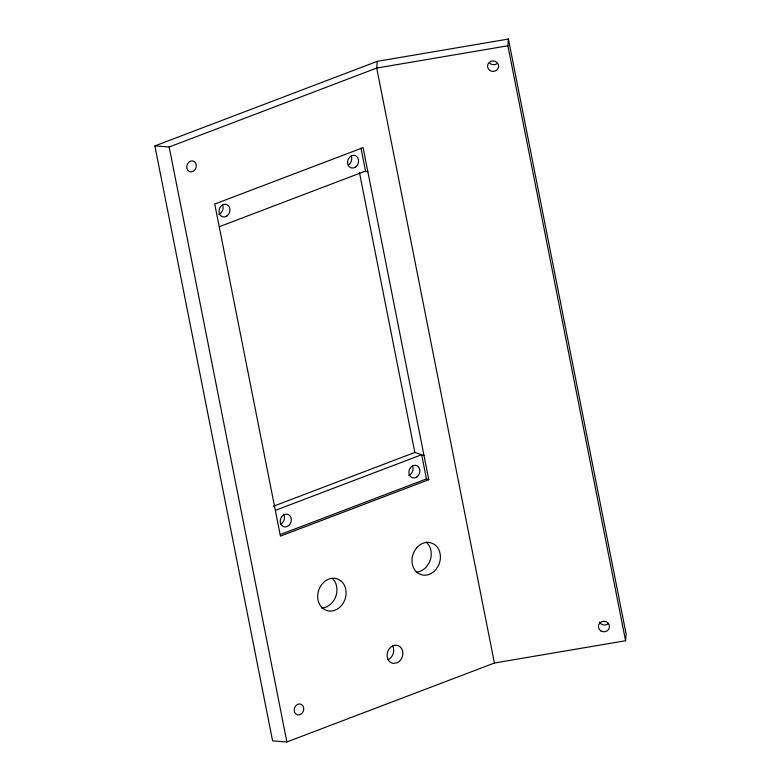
<?xml version="1.0" encoding="UTF-8"?>
<svg xmlns="http://www.w3.org/2000/svg" width="781" height="781" viewBox="0 0 781 781"><rect width="100%" height="100%" fill="white"/><g stroke="black" fill="none" stroke-linecap="round" stroke-linejoin="round"><path stroke-width="1.17" d="M377.243 61.348L376.715 68.064L494.412 663.02L286.881 741.95L272.589 740.866L154.882 145.92L377.243 61.348L508.411 39.05L626.118 634.006L625.581 640.762M494.412 663.02L625.581 640.723L507.884 45.767L508.411 39.05M154.882 145.92L169.184 146.994L376.715 68.064L507.884 45.767M219.461 226.636L365.547 171.068L367.88 171.84M273.272 506.293L414.828 452.453L423.995 455.489M275.576 510.276L421.662 454.708L426.446 478.929L428.779 479.7L363.087 147.629L214.736 204.056L280.428 536.117L428.779 479.7M280.359 534.487L426.446 478.929M360.988 148.009L365.547 171.068M359.426 172.406L414.828 452.453M169.184 146.994L286.881 741.95M332.325 578.379A16.684 13.912 -71.7 0 1 335.732 596.577A16.684 13.912 -71.7 0 1 321.479 608.057M426.162 542.092A16.684 13.912 -71.7 0 1 429.023 563.033L426.631 566.596A16.684 13.912 -71.7 0 1 416.41 572.161M351.147 155.868A6.492 5.408 -71.7 0 1 348.804 164.732M412.466 465.798A6.492 5.408 -71.7 0 1 408.756 475.404M608.096 623.834A5.565 5.272 4.5 0 1 599.457 622.047M497.233 63.466A5.565 5.272 4.5 0 1 489.394 62.841M283.523 514.132A6.492 5.408 -71.7 0 1 283.923 520.419L283.132 521.903A6.492 5.408 -71.7 0 1 280.76 524.041M222.565 204.856A6.492 5.408 -71.7 0 1 218.768 214.414M392.599 645.789A9.274 7.732 -71.7 0 1 388.001 659.76M281.59 516.895L280.799 518.379A6.492 5.408 -71.7 0 0 282.166 525.789L283.366 526.55A6.492 5.408 -71.7 0 0 289.956 524.158L290.747 522.674A6.492 5.408 -71.7 0 0 289.39 515.265L288.189 514.503A6.492 5.408 -71.7 0 0 281.59 516.895M416.585 547.95L414.203 551.513A16.684 13.912 -71.7 0 0 418.557 573.527L421.925 574.904A16.684 13.912 -71.7 0 0 435.798 569.632L438.18 566.059A16.684 13.912 -71.7 0 0 433.826 544.045L430.468 542.668A16.684 13.912 -71.7 0 0 416.585 547.95M394.864 645.282L392.823 645.877A9.274 7.732 -71.7 0 0 387.103 655.474A9.274 7.732 -71.7 0 0 393.077 663.381L397.168 662.796A9.274 7.732 -71.7 0 0 402.889 653.199A9.274 7.732 -71.7 0 0 396.914 645.291L394.864 645.282M193.913 161.374L192.77 160.974A5.565 4.637 -71.7 0 0 187.167 164.84A5.565 4.637 -71.7 0 0 189.158 171.39L190.3 171.8A5.565 4.637 -71.7 0 0 195.914 167.935A5.565 4.637 -71.7 0 0 193.913 161.374M301.349 704.452L300.207 704.042A5.565 4.637 -71.7 0 0 294.603 707.908A5.565 4.637 -71.7 0 0 296.595 714.469L297.737 714.869A5.565 4.637 -71.7 0 0 303.35 711.003A5.565 4.637 -71.7 0 0 301.349 704.452M340.789 580.8L337.617 578.985A16.684 13.912 -71.7 0 0 319.741 587.702A16.684 13.912 -71.7 0 0 322.992 608.506L326.165 610.332A16.684 13.912 -71.7 0 0 344.04 601.614A16.684 13.912 -71.7 0 0 340.789 580.8M226.959 215.956A6.492 5.408 -71.7 0 0 227.486 204.905A6.492 5.408 -71.7 0 0 218.944 210.938A6.492 5.408 -71.7 0 0 226.959 215.956M355.628 166.997A6.492 5.408 -71.7 0 0 356.048 155.946A6.492 5.408 -71.7 0 0 347.555 162.097A6.492 5.408 -71.7 0 0 355.628 166.997M416.947 476.927A6.492 5.408 -71.7 0 0 417.357 465.876A6.492 5.408 -71.7 0 0 408.873 472.027A6.492 5.408 -71.7 0 0 416.947 476.927M600.804 630.853A5.565 5.272 4.5 0 0 609.492 626.967A5.565 5.272 4.5 0 0 601.536 621.754A5.565 5.272 4.5 0 0 600.804 630.853M489.951 70.485A5.565 5.272 4.5 0 0 498.629 66.6A5.565 5.272 4.5 0 0 490.683 61.387A5.565 5.272 4.5 0 0 489.951 70.485"/></g></svg>
